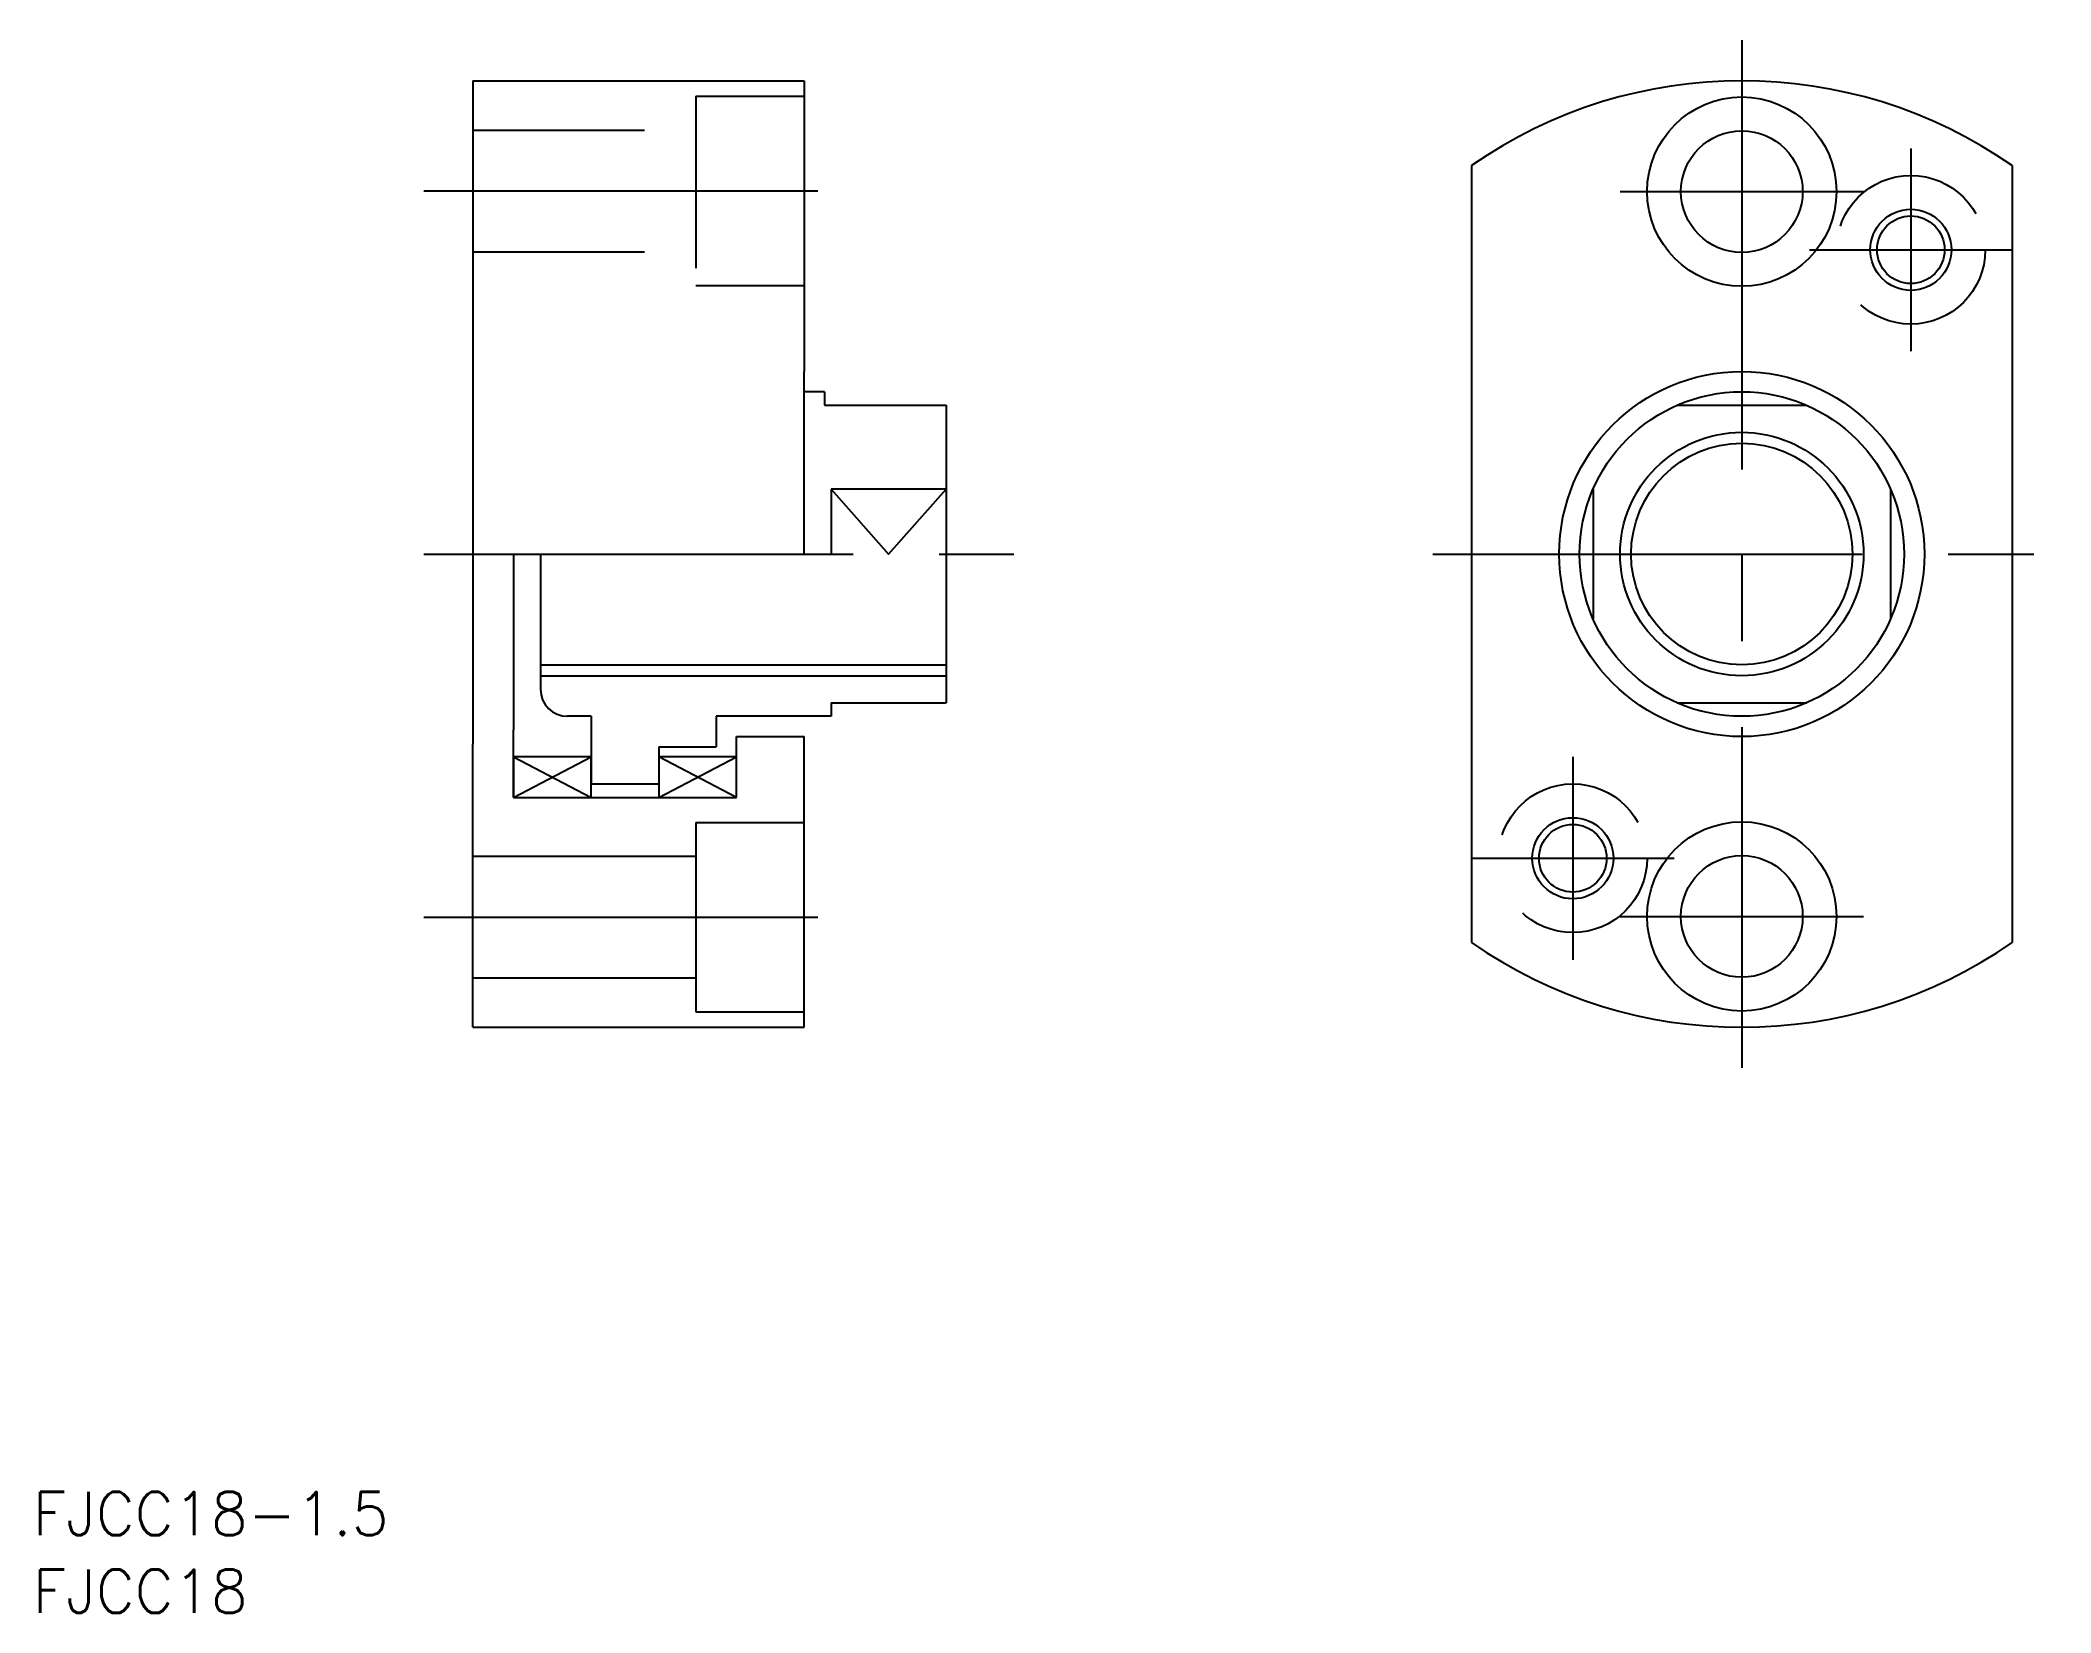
# Model space of a CAD drawing. Extents: x 53 to 202, y 6 to 122.
import ezdxf

# ---------------------------------------------------------------- set-up
doc = ezdxf.new("R2010")
doc.units = 0
doc.linetypes.add('CENTER', pattern=[50.8, 31.75, -6.35, 6.35, -6.35])
doc.linetypes.add('DASHED', pattern=[19.05, 12.7, -6.35])
doc.layers.get('0').update_dxf_attribs({"linetype": 'CONTINUOUS'})
doc.layers.add('CENTER', color=1, linetype='CENTER')
doc.layers.add('実線', color=7, linetype='CONTINUOUS')
doc.styles.get("Standard").update_dxf_attribs({"font": 'txt.shx', "bigfont": 'bigfont.shx'})

msp = doc.modelspace()

# ---------------------------------------------------------------- linework, layer by layer
at = {"color": 7, "linetype": 'CONTINUOUS'}
for p, q in [((85.16, 119.22), (109.66, 119.22)), ((85.16, 119.22), (85.16, 98.27)), ((109.66, 119.22), (109.66, 97.72)), ((159.01, 112.94), (159.01, 55.49)), ((199.01, 112.94), (199.01, 55.49)), ((85.16, 98.27), (85.16, 70.17)), ((109.66, 84.22), (109.66, 97.72)), ((111.16, 96.22), (109.66, 96.22)), ((111.16, 96.22), (111.16, 95.22)), ((111.16, 95.22), (120.16, 95.22)), ((120.16, 95.22), (120.16, 84.22)), ((174.22, 95.22), (183.81, 95.22)), ((120.16, 89.01), (111.66, 89.01)), ((111.66, 89.01), (111.66, 84.22)), ((111.66, 89.01), (115.91, 84.22)), ((115.91, 84.22), (120.16, 89.01)), ((168.01, 89.01), (168.01, 79.42)), ((190.01, 89.01), (190.01, 79.42)), ((88.16, 84.22), (88.16, 71.22)), ((90.16, 84.22), (90.16, 74.22)), ((120.16, 84.22), (120.16, 73.22)), ((90.16, 76.03), (120.16, 76.03)), ((111.66, 73.22), (120.16, 73.22)), ((111.66, 73.22), (111.66, 72.22)), ((174.22, 73.22), (183.81, 73.22)), ((93.91, 72.22), (92.16, 72.22)), ((93.91, 72.22), (93.91, 67.22)), ((111.66, 72.22), (103.16, 72.22)), ((103.16, 72.22), (103.16, 69.97)), ((85.16, 49.22), (85.16, 70.17)), ((88.16, 66.22), (88.16, 71.22)), ((98.91, 69.97), (103.16, 69.97)), ((98.91, 69.97), (98.91, 67.22)), ((104.66, 70.72), (109.66, 70.72)), ((104.66, 66.22), (104.66, 70.72)), ((109.66, 49.22), (109.66, 70.72)), ((93.91, 69.22), (88.16, 69.22)), ((88.16, 69.22), (93.91, 66.22)), ((88.16, 66.22), (93.91, 69.22)), ((88.16, 69.22), (88.16, 66.22)), ((93.91, 66.22), (93.91, 69.22)), ((104.66, 69.22), (98.91, 69.22)), ((104.66, 66.22), (98.91, 69.22)), ((98.91, 66.22), (104.66, 69.22)), ((98.91, 69.22), (98.91, 66.22)), ((104.66, 66.22), (104.66, 69.22)), ((93.91, 67.22), (98.91, 67.22)), ((88.16, 66.22), (104.66, 66.22)), ((88.16, 66.22), (93.91, 66.22)), ((98.91, 66.22), (104.66, 66.22)), ((101.66, 64.37), (109.66, 64.37)), ((101.66, 64.37), (101.66, 50.37)), ((85.16, 61.87), (101.66, 61.87)), ((85.16, 52.87), (101.66, 52.87)), ((85.16, 49.22), (109.66, 49.22)), ((101.66, 50.37), (109.66, 50.37))]:
    msp.add_line(p, q, dxfattribs=at)
at = {"color": 3, "linetype": 'DASHED'}
for p, q in [((101.66, 118.07), (109.66, 118.07)), ((101.66, 118.07), (101.66, 104.07)), ((85.16, 115.57), (101.66, 115.57)), ((85.16, 106.57), (101.66, 106.57)), ((101.66, 104.07), (109.66, 104.07))]:
    msp.add_line(p, q, dxfattribs=at)
at = {"color": 3, "linetype": 'CONTINUOUS'}
msp.add_line((90.16, 75.22), (120.16, 75.22), dxfattribs=at)
at = {"color": 7, "linetype": 'CONTINUOUS'}
for centre, radius in [((179.01, 111.02), 7), ((179.01, 111.02), 4.5), ((179.01, 84.22), 13.5), ((179.01, 84.22), 12), ((179.01, 84.22), 8.19), ((166.51, 61.72), 2.5), ((179.01, 57.42), 7), ((179.01, 57.42), 4.5)]:
    msp.add_circle(centre, radius, dxfattribs=at)
at = {"color": 3, "linetype": 'DASHED'}
for centre in [(191.51, 106.72), (166.51, 61.72)]:
    msp.add_circle(centre, 5.5, dxfattribs=at)
at = {"color": 3, "linetype": 'CONTINUOUS'}
for centre, radius in [((191.51, 106.72), 3), ((179.01, 84.22), 9), ((166.51, 61.72), 3)]:
    msp.add_circle(centre, radius, dxfattribs=at)
at = {"color": 7, "linetype": 'CONTINUOUS'}
for centre, radius, start, end in [((179.01, 84.22), 35, 55.1501, 124.8499), ((92.16, 74.22), 2, 180, 270), ((179.01, 84.22), 35, 235.1501, 304.8499)]:
    msp.add_arc(centre, radius, start, end, dxfattribs=at)
at = {"layer": 'CENTER', "color": 1, "linetype": 'CENTER'}
for p, q in [((179.01, 122.22), (179.01, 46.22)), ((191.51, 114.22), (191.51, 99.22)), ((81.54, 111.07), (110.66, 111.07)), ((170.01, 111.02), (188.01, 111.02)), ((184.01, 106.72), (199.01, 106.72)), ((81.54, 84.22), (125.16, 84.22)), ((81.54, 84.22), (125.16, 84.22)), ((156.16, 84.22), (201.86, 84.22)), ((166.51, 69.22), (166.51, 54.22)), ((159.01, 61.72), (174.01, 61.72)), ((81.54, 57.37), (110.66, 57.37)), ((170.01, 57.42), (188.01, 57.42))]:
    msp.add_line(p, q, dxfattribs=at)
at = {"layer": '実線'}
msp.add_circle((191.51, 106.72), 2.5, dxfattribs=at)

# ---------------------------------------------------------------- texts
at = {"color": 7, "linetype": 'CONTINUOUS'}
for s, p in [('FJCC18-1.5', (52.61, 11.66)), ('FJCC18', (52.61, 5.92))]:
    msp.add_text(s, height=3.2, dxfattribs=at).set_placement(p)

doc.saveas('drawing.dxf')
